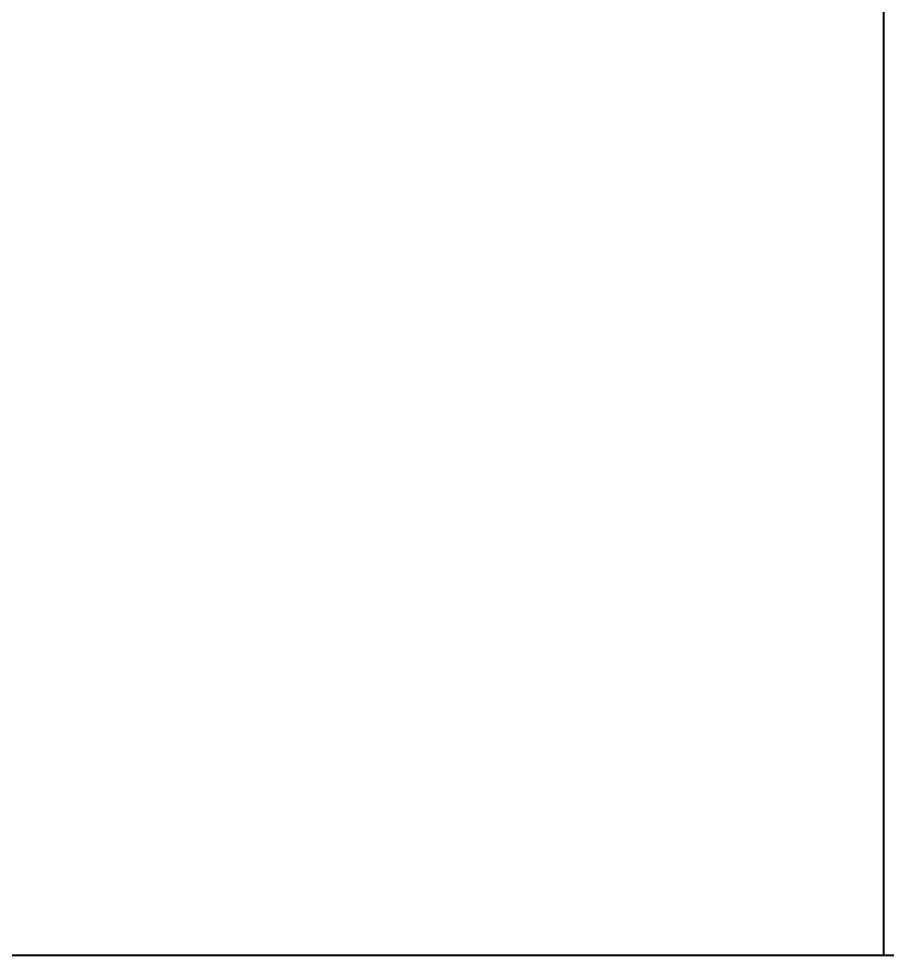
# Model space of a CAD drawing. Header units: inches. Extents: x -109 to 89, y -30 to 75.
# Drawn here: x 17.77 to 33.36, y 15.41 to 32.24 of the extents above; entities that cross this region are included whole.
import ezdxf
from ezdxf.enums import TextEntityAlignment as Align

# ---------------------------------------------------------------- set-up
doc = ezdxf.new("R2010")
doc.units = ezdxf.units.IN
doc.header["$LTSCALE"] = 0.25
doc.header["$MEASUREMENT"] = 0
doc.layers.add('ANNO-TTLB', color=7, linetype='Continuous')
doc.layers.add('ANNO-TTLB-TXT', color=8, linetype='Continuous')
doc.styles.add('AnnoText', font='calibri.ttf')

# ---------------------------------------------------------------- blocks, each defined once
blk = doc.blocks.new('TTLB_24x36')
at = {"layer": 'ANNO-TTLB', "const_width": 0.0352}
blk.add_lwpolyline([(3.658, 1.569), (3.658, 24.319), (35.854, 24.319), (35.854, 1.569)], close=True, dxfattribs=at)
at = {"layer": 'ANNO-TTLB-TXT', "style": 'AnnoText'}
for tag, height, p in [('JOBNAME', 0.312, (36.868, 14.194)), ('JOBADDRESS', 0.188, (37.316, 14.194))]:
    blk.add_attdef(tag, text='', height=height, rotation=90, dxfattribs=at).set_placement(p, align=Align.MIDDLE_CENTER)
for tag, p in [('JOBNUMBER', (36.707, 5.364)), ('DETAILER', (36.707, 5.114))]:
    blk.add_attdef(tag, text='', height=0.0938, dxfattribs=at).set_placement(p, align=Align.BOTTOM_LEFT)
blk = doc.blocks.new('TTLB_30x42')
at = {"layer": 'ANNO-TTLB', "const_width": 0.0352}
blk.add_lwpolyline([(2.047, 30.082), (39.937, 30.082), (39.937, 1.274), (2.047, 1.274)], close=True, dxfattribs=at)
at = {"layer": 'ANNO-TTLB-TXT', "style": 'AnnoText'}
for tag, height, p in [('JOBNAME', 0.312, (40.951, 13.524)), ('JOBADDRESS', 0.188, (41.399, 13.524))]:
    blk.add_attdef(tag, text='', height=height, rotation=90, dxfattribs=at).set_placement(p, align=Align.MIDDLE_CENTER)
for tag, p in [('JOBNUMBER', (41.132, 5.054)), ('DETAILER', (41.132, 4.804))]:
    blk.add_attdef(tag, text='', height=0.0938, dxfattribs=at).set_placement(p, align=Align.BOTTOM_LEFT)
blk = doc.blocks.new('TTLB_36x48')
at = {"layer": 'ANNO-TTLB', "const_width": 0.0352}
blk.add_lwpolyline([(0.044, 35.5), (44.18, 35.5), (44.18, 0.044), (0.044, 0.044)], close=True, dxfattribs=at)
at = {"layer": 'ANNO-TTLB-TXT', "style": 'AnnoText'}
for tag, height, p in [('JOBNAME', 0.312, (45.193, 15.618)), ('JOBADDRESS', 0.188, (45.642, 15.618))]:
    blk.add_attdef(tag, text='', height=height, rotation=90, dxfattribs=at).set_placement(p, align=Align.MIDDLE_CENTER)
for tag, p in [('JOBNUMBER', (45.374, 3.824)), ('DETAILER', (45.374, 3.574))]:
    blk.add_attdef(tag, text='', height=0.0938, dxfattribs=at).set_placement(p, align=Align.BOTTOM_LEFT)

msp = doc.modelspace()

# ---------------------------------------------------------------- block references
for name, p in [('TTLB_36x48', (1.0577, 15.3828)), ('TTLB_30x42', (-0.9448, 14.1529)), ('TTLB_24x36', (-2.5565, 13.8578))]:
    msp.add_blockref(name, p)

doc.saveas('drawing.dxf')
